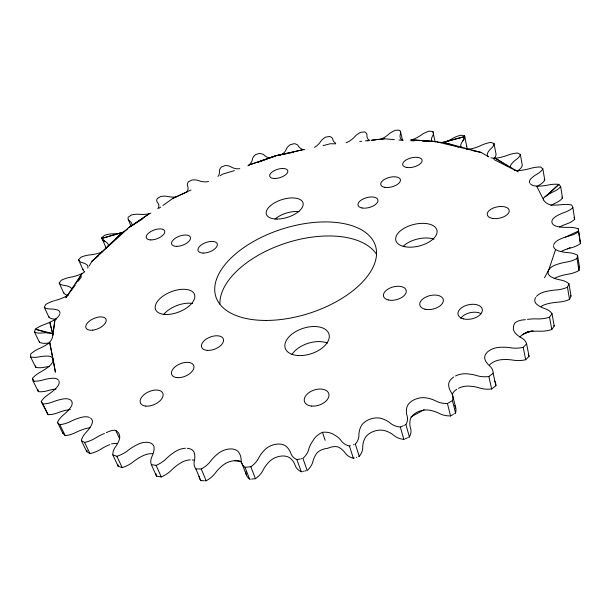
<?xml version="1.0" encoding="UTF-8"?>
<svg xmlns="http://www.w3.org/2000/svg" width="611" height="611" viewBox="0 0 611 611"><rect width="100%" height="100%" fill="white"/><g stroke="black" fill="none" stroke-linecap="round" stroke-linejoin="round"><path stroke-width="0.92" d="M49.552 366.577A30.16 15.733 -26.1 0 0 44.145 367.295A17.536 8.921 -25.2 0 1 35.652 367.211L35.698 365.798M35.652 367.211L30.55 356.839L30.687 354.029A17.91 9.081 -25.3 0 1 39.387 348.484A28.732 14.114 -25 0 0 48.437 343.504A11.701 7.149 -35.2 0 0 52.752 335.447L54.982 319.492L52.913 334.744L49.797 322.287L52.813 334.164M553.558 245.698A12.571 6.813 -9.2 0 0 555.605 249.517L558.217 250.8A31.673 16.948 -8.9 0 0 568.154 252.649A19.575 10.861 -9.1 0 1 577.586 255.299L579.503 267.328L578.945 270.505A19.201 10.654 -8.9 0 1 568.337 274.14A32.986 18.949 -8.5 0 0 557.392 277.027A12.839 7.294 -8.9 0 0 554.162 278.639M577.586 255.299L577.013 258.453L578.945 270.505M49.705 343.061A29.175 14.801 -25.5 0 0 46.833 343.237A16.993 8.439 -24.6 0 1 39.425 342.252L39.555 341.778M39.425 342.252L34.499 332.048L35.331 329.214A17.345 8.569 -24.7 0 1 44.343 324.494A27.808 13.35 -24.3 0 0 53.539 320.378A11.105 5.392 -24.3 0 0 59.657 314.405M544.531 277.738L548.808 269.787L555.605 249.517M462.886 140.858L464.559 135.848L461.045 135.184A15.855 7.378 -12.8 0 0 452.659 138.445A25.517 11.624 -13.5 0 1 445.564 141.813L464.719 136.559A15.672 7.24 -13.2 0 1 463.207 140.469L462.886 140.858A26.64 12.441 -12.2 0 0 460.74 145.174A10.463 4.888 -12.6 0 0 461.397 147.343M548.266 270.933A12.93 7.233 -9.1 0 0 551.305 276.936A32.635 18.063 -8.7 0 0 560.501 279.983A20.079 11.517 -9.2 0 1 568.978 283.848L571.01 296.045L569.521 299.421A19.72 11.304 -8.9 0 1 558.034 302.185A33.788 20.11 -8.7 0 0 546.455 304.102A13.159 7.729 -9 0 0 541.239 306.394M568.978 283.848L567.474 287.208L569.521 299.421M56.556 319.133A28.228 13.969 -24.9 0 0 55.25 319.102A16.482 8.012 -23.9 0 1 49.002 317.33L49.239 316.857M49.002 317.33L44.282 307.272L45.733 304.477A16.81 8.119 -24.1 0 1 53.272 301.047M75.726 283.787L77.185 281.419M78.155 279.838L82.042 273.514L65.858 297.702L75.382 284.955M89.175 265.9L92.04 261.248L122.322 232.394L101.854 238.427L101.77 237.71L104.626 235.296A15.489 7.111 -21.9 0 1 112.974 233.837A24.998 11.258 -21.1 0 0 120.245 233.142L101.854 238.427A15.336 6.996 -21.5 0 0 104.397 241.124L104.802 241.307A25.952 11.937 -22.5 0 1 108.025 244.049A10.211 4.705 -22.1 0 1 108.132 246.317M535.61 297.565A13.251 7.668 -9.2 0 0 536.794 304.347A33.513 19.216 -8.7 0 0 544.875 308.631A20.514 12.167 -9.6 0 1 552.016 313.718L554.23 326.045L551.779 329.505A20.186 11.96 -9.2 0 1 539.727 331.2A34.46 21.225 -9.4 0 0 529.852 331.658M552.016 313.718L549.549 317.17A20.323 11.876 -9.4 0 1 537.413 318.904A34.705 21.08 -9.6 0 0 527.469 319.4M68.172 295.319A16.016 7.645 -23.1 0 1 63.712 292.952L63.88 292.73M63.712 292.952L59.198 283.03L61.192 280.319A16.314 7.729 -23.4 0 1 70.196 277.279A26.204 12.113 -22.7 0 0 79.071 274.866A10.479 4.896 -22.8 0 0 84.639 271.819M78.185 281.205L81.546 276.699M84.532 271.628A15.603 7.332 -22.4 0 1 82.882 269.543L83.279 269.107M82.882 269.543L78.582 259.736L81.042 257.155A15.878 7.393 -22.6 0 1 89.779 254.917A25.547 11.64 -21.9 0 0 95.362 254.046M115.685 239.222L122.322 232.394M525.483 319.721A13.862 7.072 2.3 0 0 515.027 322.791A13.824 10.311 -12.3 0 0 514.584 332.17A34.285 20.369 -9.1 0 0 521.175 337.662A20.873 12.778 -10.5 0 1 526.621 343.917L529.073 356.328L525.689 359.742A20.575 12.594 -9.8 0 1 513.477 360.185A34.98 22.233 -10.5 0 0 501.746 359.658A13.641 8.539 -10.6 0 0 489.419 365.103M526.621 343.917L523.207 347.331A20.721 12.51 -10 0 1 510.911 347.819A35.239 22.088 -10.7 0 0 499.118 347.346A13.74 8.485 -10.7 0 0 484.966 359.398A34.919 21.454 -9.9 0 0 489.717 366.004A21.141 13.312 -11.8 0 1 493.146 373.29L495.895 385.732L491.641 388.97A20.881 13.167 -10.9 0 1 479.734 388.016A35.339 23.065 -12.3 0 0 468.599 386.099A13.801 8.875 -12 0 0 458.456 388.298M547.739 194.932L558.889 184.385L560.654 186.576L562.502 197.979A17.513 8.898 -10.2 0 1 555.689 202.974A30.122 15.687 -9.3 0 0 550.901 205.533M127.485 228.82L92.04 261.248L98.417 255.734M559.607 227.04A31.115 16.711 -8.8 0 1 566.512 224A18.078 9.44 -9.6 0 0 574.699 219.265L572.866 207.633L571.789 205.075A18.46 9.616 -9.6 0 0 561.478 204.67A29.664 14.947 -9.8 0 1 551.053 204.983A12.075 7.691 -1 0 1 543.653 199.957A12.09 4.017 -6.5 0 1 544.974 196.803L558.889 184.385A17.879 9.05 -10.1 0 0 548.586 184.95A28.686 14.084 -10.5 0 1 538.344 186.164A11.449 5.69 -10.5 0 1 530.447 183.957M106.039 248.501A15.252 7.072 -21.6 0 1 105.94 248.158L106.093 247.226M493.146 373.29L488.853 376.529A21.034 13.083 -11.1 0 1 476.87 375.635A35.606 22.92 -12.4 0 0 465.674 373.772A13.9 8.814 -12.2 0 0 455.462 376.002M159.089 208.198L160.609 207.106M162.9 205.479L172.806 198.422L190.976 189.99M220.159 175.716L222.572 174.173L234.425 170.584M142.928 218.7L128.531 227.743A10.188 4.735 -34.8 0 1 120.947 233.005M454.737 405.452A21.164 13.809 -13.5 0 1 455.554 413.021L454.721 413.51M453.721 377.002A13.9 8.814 -12.2 0 0 448.634 384.922A35.385 22.408 -11.3 0 0 451.277 392.468A21.324 13.717 -13.6 0 1 452.453 400.595L447.42 403.52A21.255 13.549 -12.7 0 1 436.246 401.16A35.828 23.485 -14.6 0 0 426.111 397.883A14.007 9.058 -14.1 0 0 406.766 407.644A35.705 23.157 -13.2 0 0 407.117 415.9A21.423 13.969 -15.8 0 1 405.925 424.592L409.401 436.949L408.484 437.361M453.477 414.243L453.897 413.998M544.974 196.803L546.035 196.184A30.313 15.55 -9.5 0 1 553.787 191.564A17.62 8.814 -10.4 0 0 560.654 186.576M452.644 414.732L450.559 415.938A21.095 13.641 -12.6 0 1 439.446 413.517A35.56 23.638 -14.5 0 0 429.373 410.18A13.9 9.112 -14 0 0 410.18 419.917A35.43 23.302 -13 0 0 410.561 428.219A21.263 14.053 -15.7 0 1 409.401 436.949M410.951 416.923L424.149 409.729M522.306 334.805L529.111 331.368M567.451 248.883L570.04 247.676M565.511 237.053L578.525 231.004L578.296 228.842A19.033 10.219 -9.2 0 0 568.268 227.361A30.672 15.901 -9.3 0 1 557.927 226.643A12.205 6.408 -9.5 0 1 555.62 216.607A31.314 16.566 -9 0 1 564.617 212.368A18.193 9.348 -9.8 0 0 572.866 207.633M172.806 198.422L187.279 191.816M405.46 424.798L405.925 424.592M404.062 425.416L404.528 425.21M407.56 437.774L405.246 438.805M403.13 425.829L400.327 427.058A21.385 13.877 -14.7 0 1 390.444 423.247A35.919 23.737 -17.2 0 0 381.829 418.604A14.053 9.188 -16.4 0 0 360.91 426.539A35.873 23.615 -15.5 0 0 358.924 435.215A21.446 14.022 -18.2 0 1 355.373 444.151L359.245 456.402L358.756 456.562M359.245 456.402A21.278 14.114 -18.2 0 0 362.743 447.443A35.598 23.768 -15.4 0 1 364.683 438.729A13.946 9.241 -16.4 0 1 385.442 430.839A35.644 23.882 -17.2 0 1 394.019 435.536A21.225 13.969 -14.7 0 0 403.848 439.408L404.314 439.21M258.14 162.343L275.752 155.729A9.753 3.498 -5.4 0 0 283.344 153.498A23.951 10.555 -17.6 0 0 286.376 149.084A14.595 6.492 -16.7 0 1 290.332 144.647L294.342 143.661A14.565 6.469 -17.1 0 1 298.474 146.113A24.142 10.685 -16.2 0 0 301.689 149.008A9.577 4.262 -16.5 0 0 304.805 149.687M524.039 333.675L531.898 330.811M529.508 331.452L525.911 332.72L533.128 330.856M273.041 156.851L248.944 165.023L275.752 155.729L303.614 149.573L278.708 155.255M354.876 444.312L355.373 444.151M353.395 444.793L353.891 444.632M356.312 457.356L356.801 457.204M350.439 445.74L349.446 446.053A21.438 14.022 -17.1 0 1 341.289 440.89A35.881 23.63 -19.8 0 0 334.553 435.017A14.374 10.425 -3.9 0 0 322.463 432.305A14.404 9.99 -34.8 0 0 312.916 440.768A35.919 23.737 -18.1 0 0 308.677 449.551A21.393 13.885 -20.6 0 1 302.926 458.395L307.188 470.508A21.232 13.977 -20.6 0 0 312.87 461.641A35.644 23.882 -18.1 0 1 317.048 452.835A14.252 8.447 -4.6 0 1 327.794 448.253A14.274 8.027 -31.3 0 1 338.525 447.137A35.606 23.776 -19.8 0 1 345.238 453.072A21.278 14.114 -17.1 0 0 353.372 458.296L354.349 457.983M54.058 300.818L54.83 300.604M410.118 140.186A9.982 4.537 -14.1 0 0 414.518 138.789A24.975 11.242 -14.3 0 0 421.46 134.84A15.474 7.095 -13.6 0 1 429.067 131.174L432.809 131.472A15.321 6.988 -13.9 0 1 432.695 135.764A25.922 11.915 -13 0 0 431.488 140.232A10.448 2.94 -18.2 0 0 433.329 141.477L411.638 139.82L435.506 141.515A10.402 5.125 0 0 0 443.288 142.287L464.719 136.559M323.097 145.632L330.36 143.73L335.523 143.837M97.531 253.512L96.08 253.886M301.422 458.716L301.926 458.609M306.195 470.722L304.706 471.035M300.429 458.93L296.931 459.648A21.423 13.969 -19.5 0 1 290.821 453.309A35.713 23.18 -22.1 0 0 286.231 446.412A14.007 9.066 -21.2 0 0 264.777 449.772A35.835 23.508 -20.7 0 0 258.499 458.326A21.263 13.572 -22.6 0 1 250.838 466.751L245.019 467.316A21.332 13.732 -21.7 0 1 241.169 460.045A35.407 22.447 -24.1 0 0 238.855 452.392A13.908 8.829 -23.1 0 0 218.44 453.278A35.621 22.951 -22.9 0 0 210.459 461.313A21.041 13.106 -24.2 0 1 201.271 469.027L195.871 468.904A21.156 13.335 -23.6 0 1 194.336 460.992A34.942 21.5 -25.4 0 0 194.29 452.873A13.748 8.501 -24.6 0 0 187.272 448.283M303.224 471.341L303.72 471.241M302.231 471.547L301.238 471.745A21.263 14.061 -19.6 0 1 295.144 465.353A35.446 23.333 -22.3 0 0 290.546 458.403A13.9 9.119 -21.3 0 0 269.23 461.695A35.56 23.653 -20.8 0 0 263.036 470.264A21.102 13.656 -22.8 0 1 255.459 478.703L252.083 479.032M287.735 153.414L275.752 155.729A9.753 3.307 -28.4 0 1 268.557 157.676A23.989 10.586 -17 0 1 264.387 155.301A14.549 6.454 -17.9 0 0 259.37 153.407L255.421 154.675A14.549 6.454 -17.5 0 0 252.48 159.12A23.997 10.586 -18.4 0 1 250.502 163.473A9.539 4.231 -18.1 0 1 247.906 165.764M289.576 153.056L293.265 152.345M452.247 145.067L443.288 142.287L444.854 142.073M367.303 140.782L369.197 140.561M372.038 140.225L375.834 139.782M377.728 139.56L384.357 138.789L394.37 139.629M359.772 141.5L361.666 141.286M365.447 140.874L368.288 140.561M371.121 140.247L384.357 138.789M250.64 479.161L251.121 479.116M175.945 196.971L174.609 197.078A24.241 10.746 -19.5 0 1 167.941 196.505A14.908 6.698 -20.3 0 0 160.693 196.505L157.233 198.522A14.817 6.637 -19.9 0 0 157.531 202.577A24.83 11.143 -20.8 0 1 158.86 206.304A9.814 4.414 -20.5 0 1 157.783 208.702M241.414 462.222A13.801 8.882 -23.3 0 0 223.183 465.032A35.354 23.096 -23 0 0 215.286 473.074A20.889 13.19 -24.4 0 1 206.19 480.788L204.845 480.758M203.952 480.735L200.82 480.643L195.871 468.904M411.279 140.759L414.075 140.843M422.461 141.103L435.506 141.515A10.448 2.94 -18.2 0 1 434.329 141.546M52.752 335.447A11.724 3.666 -26.7 0 0 51.057 333.201L50.026 333.163A29.359 14.664 -25.4 0 0 41.93 332.995A17.093 8.355 -24.4 0 1 34.499 332.048M234.7 460.709L240.23 461.053M398.922 140.011L401.656 140.24M434.803 141.729L435.116 141.752A15.237 7.065 -13.9 0 1 435.315 142.065M185.416 448.253A13.748 8.501 -24.6 0 0 175.678 451.346A35.255 22.126 -24.6 0 0 166.383 458.609A20.736 12.533 -25.4 0 1 156.118 465.376L151.322 464.604A20.889 12.808 -24.9 0 1 152.04 456.356A34.315 20.415 -26.3 0 0 154.14 448.062A13.534 8.111 -25.6 0 0 137.933 444.319A34.735 21.125 -25.8 0 0 127.76 450.613A20.346 11.899 -26 0 1 116.877 456.28L112.836 454.92A20.537 12.197 -25.8 0 1 115.624 446.633A33.552 19.269 -26.7 0 0 119.649 438.446A13.564 9.913 -26.5 0 0 115.762 430.434A13.587 6.354 -36.6 0 0 106.268 432.748M190.319 459.846A13.648 8.554 -24.8 0 0 180.65 462.917A34.995 22.279 -24.8 0 0 171.447 470.18A20.591 12.625 -25.5 0 1 161.281 476.939L156.508 476.145L151.322 464.604M466.453 146.266L466.903 147.045A15.588 7.317 -13.1 0 1 466.636 148.977M472.196 150.512L481.185 152.445L488.792 156.89M436.918 141.905L481.185 152.445L443.288 142.287M51.057 333.201L35.331 329.214L48.17 332.911M455.837 146.174L458.525 147.007M493.833 158.661A16.001 7.63 -12.3 0 0 496.048 154.163L493.971 143.463L490.763 142.432A16.298 7.714 -12.1 0 0 481.689 145.189A26.166 12.09 -12.7 0 1 473.09 148.381A10.463 4.888 -12.6 0 1 466.796 149.145M152.506 453.713A13.434 8.172 -25.8 0 0 143.073 455.691A34.483 21.27 -26 0 0 132.992 461.985A20.201 11.991 -26.2 0 1 122.2 467.636L118.167 466.262L112.836 454.92M493.963 159.532L518.38 171.935L495.284 158.196A10.761 5.117 -11.9 0 1 490.916 157.783M517.777 170.805A28.182 13.931 -10.6 0 1 518.304 170.416A16.459 7.996 -11.5 0 0 522.306 165.352L520.335 154.43L517.509 153.01A16.787 8.103 -11.3 0 0 507.863 155.156A26.922 12.655 -11.9 0 1 498.576 157.814L495.284 158.196L503.304 163.343M109.682 444.64A33.819 20.155 -26.7 0 0 100.96 449.123A19.743 11.334 -26.5 0 1 89.993 453.583L84.593 442.425L81.378 440.584A20.102 11.548 -26.2 0 1 85.975 432.512A32.673 18.116 -26.7 0 0 91.642 424.676A12.946 7.256 -26.3 0 0 90.558 418.039M89.993 453.583L86.785 451.712L81.378 440.584M504.907 164.374L507.313 165.917M536.916 186.584A29.137 14.763 -9.9 0 1 539.345 185.064A16.971 8.417 -10.8 0 0 544.745 179.97L542.843 168.804L540.498 166.994A17.322 8.546 -10.7 0 0 530.432 168.415A27.77 13.32 -11.2 0 1 520.58 170.408A11.09 5.384 -11.2 0 1 514.34 170.072M544.164 179.504L544.745 179.97M90.168 427.776A12.854 7.309 -26.5 0 0 86.594 428.349A33.025 19.002 -26.9 0 0 75.993 432.389A19.231 10.677 -26.5 0 1 65.224 435.62L59.817 424.676L57.48 422.445A19.605 10.891 -26.3 0 1 63.575 414.8A31.719 17.001 -26.5 0 0 70.555 407.506A12.594 6.828 -26.3 0 0 63.391 398.93A32.337 17.711 -26.7 0 0 53.004 401.839A18.796 9.967 -26 0 1 42.709 403.917L41.242 401.404A19.056 10.25 -26.2 0 1 48.513 394.355A30.718 15.947 -26.1 0 0 56.487 387.748A12.22 6.423 -25.9 0 0 58.908 380.89M65.224 435.62L62.887 433.367L57.48 422.445M101.854 238.427L104.802 241.307M561.784 197.048L562.502 197.979M70.326 409.546A12.51 6.889 -26.4 0 0 68.623 409.729A32.123 17.856 -26.9 0 0 58.305 412.616A18.674 10.051 -26.2 0 1 48.063 414.663L41.242 401.404M536.649 186.134L543.653 199.957M42.709 403.917L48.063 414.663M30.55 356.839A17.65 8.837 -25.1 0 0 39.081 356.885A30.351 15.596 -25.9 0 1 48.116 356.114A11.838 6.041 -25.5 0 1 49.247 366.172A29.71 14.985 -25.6 0 1 40.593 371.992A18.483 9.639 -25.8 0 0 32.459 378.331L34.071 381.57M32.459 378.331L33.093 381.035L38.34 391.59A18.109 9.463 -25.8 0 0 47.803 390.658A31.161 16.757 -26.6 0 1 56.006 389.008M116.877 456.28L122.2 467.636M115.762 430.434L119.198 437.881M156.118 465.376L161.281 476.939M573.989 217.539L574.699 219.265M101.77 237.71L105.856 247.432M201.271 469.027L206.19 480.788M128.257 219.364L131.082 226.398M245.019 467.316L249.678 479.245A21.171 13.824 -21.8 0 1 245.821 471.921M241.91 463.451L246.569 475.343M250.838 466.751L255.459 478.703M296.931 459.648L301.238 471.745M322.463 432.305L325.136 440.317M349.446 446.053L353.372 458.296M400.327 427.058L403.848 439.408M38.34 391.59L37.844 389.543M447.42 403.52L450.559 415.938M452.453 400.595L455.554 413.021M452.69 395.653L455.768 408.049M400.549 131.984L402.55 140.27M432.809 131.472L433.191 133.183M433.573 134.901L435.116 141.752M488.853 376.529L491.641 388.97M464.559 135.848L466.743 146.327M523.207 347.331L525.689 359.742M52.874 358.558L49.674 342.229L55.433 372.183L53.119 359.474M549.549 317.17L551.779 329.505M578.296 228.842L580.45 243.583A18.651 10.02 -9.2 0 1 570.972 247.867A32.085 17.803 -8.5 0 0 560.929 251.526M578.525 231.004L580.45 243.583M460.747 318.4A12.335 7.279 -11.9 0 1 480.849 313.512M129.647 227.147A10.227 2.918 -15.1 0 1 128.531 227.743L149.435 213.598L130.571 226.544A10.227 2.918 -15.1 0 0 132.091 224.374A25.334 11.494 -21.7 0 0 129.624 221.014A15.046 6.79 -20.7 0 1 128.173 217.233L131.365 215.011A15.168 6.881 -21.1 0 1 139.209 214.293A24.562 10.96 -20.3 0 0 146.571 214.186A9.814 4.414 -20.5 0 0 150.894 213.132M219.914 304.018A83.088 44.802 -17.7 0 1 286.887 242.781A83.088 44.802 -17.7 0 1 376.552 254.367M403.184 246.286A20.995 11.25 -13.8 0 1 433.986 239.168M274.996 219.051A19.033 9.402 -17.5 0 1 299.1 211.65M163.527 314.673A20.713 10.952 -21.5 0 1 192.656 303.514M291.989 354.464A22.775 13.465 -18.1 0 1 327.389 343.084M104.435 433.459A34.063 20.01 -26.5 0 0 95.644 437.957A19.88 11.242 -26.3 0 1 84.593 442.425M89.435 417.428A12.946 7.256 -26.3 0 0 81.332 417.359A33.254 18.857 -26.7 0 0 70.655 421.414A19.353 10.593 -26.3 0 1 59.817 424.676M58.381 380.042A12.22 6.423 -25.9 0 0 52.416 378.262A31.36 16.612 -26.4 0 0 42.602 380.065A18.223 9.379 -25.6 0 1 33.093 381.035M111.5 443.93A13.404 9.089 -13.9 0 1 117.518 443.624M86.785 451.712A19.964 11.632 -26.4 0 1 87.106 450.383M62.887 433.367A19.468 10.975 -26.5 0 1 63.177 432.718M59.916 313.428A11.105 5.392 -24.3 0 0 57.587 310.021A28.396 13.832 -24.7 0 0 50.537 309.006A16.581 7.935 -23.8 0 1 44.282 307.272M55.593 300.398A26.96 12.686 -23.5 0 0 63.956 297.343A10.777 5.125 -23.6 0 0 68.127 294.823M71.602 289.981A10.777 5.125 -23.6 0 0 70.181 287.185A27.495 13.098 -24 0 0 64.247 285.429A16.107 7.569 -23 0 1 59.198 283.03M87.724 268.084A10.479 4.896 -22.8 0 0 87.197 265.075A26.678 12.472 -23.2 0 0 82.409 262.692A15.695 7.256 -22.3 0 1 78.582 259.736M102.671 251.518A10.211 4.705 -22.1 0 1 98.264 253.313M200.82 480.643A20.995 13.419 -23.7 0 1 199.033 476.275M192.167 459.884A13.648 8.554 -24.8 0 1 193.878 460.144M156.508 476.145A20.736 12.892 -25.1 0 1 155.942 473.571M118.167 466.262A20.392 12.289 -26 0 1 118.152 464.94M528.347 354.495A20.721 12.869 -10.3 0 1 528.637 355.09M528.882 355.701A20.721 12.869 -10.3 0 1 529.073 356.328M495.345 382.402A20.988 13.404 -11.6 0 1 495.895 385.732M494.765 381.157A20.988 13.404 -11.6 0 1 495.078 381.768M452.193 394.431A13.801 8.875 -12 0 1 456.73 389.299M578.594 231.729A18.773 9.936 -9.4 0 1 569.055 236.029A32.299 17.658 -8.7 0 0 558.943 239.703A12.571 6.813 -9.2 0 0 553.787 244.614M577.013 258.453A19.331 10.563 -9.1 0 1 566.344 262.111A33.215 18.804 -8.7 0 0 555.323 265.021A12.93 7.233 -9.1 0 0 548.808 269.787M567.474 287.208A19.858 11.219 -9.1 0 1 555.903 290.004A34.025 19.957 -8.9 0 0 544.248 291.959A13.251 7.668 -9.2 0 0 536.473 296.388M579.442 240.406A18.903 10.303 -9.1 0 1 580.144 240.673M578.884 266.961A19.445 10.945 -8.9 0 1 579.503 267.328M570.506 295.594A19.942 11.609 -9 0 1 571.01 296.045M553.872 325.503A20.369 12.258 -9.4 0 1 554.23 326.045M519.816 336.997A13.656 9.18 -23.6 0 1 527.873 331.972M520.335 154.43A16.558 7.912 -11.7 0 1 516.295 159.463A28.35 13.793 -10.7 0 0 511.201 164.374A11.09 5.384 -11.2 0 0 510.781 167.765M542.843 168.804A17.07 8.34 -11 0 1 537.397 173.883A29.313 14.626 -10.1 0 0 530.959 178.725A11.449 5.69 -10.5 0 0 529.867 183.193M493.971 143.463A16.092 7.553 -12.4 0 1 491.305 148.336A27.457 13.068 -11.4 0 0 487.54 153.201A10.761 5.117 -11.9 0 0 488.052 156.286M314.459 147.327A9.577 4.262 -16.5 0 0 316.62 145.907A24.035 10.608 -16.8 0 0 320.676 141.492A14.717 6.568 -15.9 0 1 325.61 137.139L329.635 136.452A14.656 6.53 -16.3 0 1 332.812 139.43A24.417 10.868 -15.4 0 0 335.011 142.791A9.669 4.323 -15.7 0 0 335.737 143.234M346.078 142.707A9.669 4.323 -15.7 0 0 349.882 140.836A24.226 10.738 -15.9 0 0 354.938 136.497A14.901 6.698 -15.1 0 1 360.811 132.297L364.798 131.923A14.809 6.629 -15.5 0 1 366.951 135.382A24.807 11.128 -14.6 0 0 368.074 139.171A9.807 4.414 -14.9 0 0 369.411 140.148M380.011 139.606A9.807 4.414 -14.9 0 0 382.677 138.422A24.539 10.952 -15.1 0 0 388.703 134.237A15.153 6.874 -14.4 0 1 395.47 130.258L399.357 130.212A15.031 6.782 -14.7 0 1 400.419 134.114A25.311 11.479 -13.8 0 0 400.411 138.269A9.982 4.537 -14.1 0 0 403.214 140.232M186.951 191.602A9.677 4.323 -19.7 0 0 187.821 190.021A24.432 10.876 -20 0 0 187.615 186.011A14.656 6.53 -19.1 0 1 188.44 181.75L192.106 179.97A14.725 6.576 -19.5 0 1 198.69 180.635A24.035 10.616 -18.7 0 0 204.586 181.857A9.585 4.262 -18.9 0 0 208.58 181.513M218.005 176.48A9.585 4.262 -18.9 0 0 218.524 175.693A24.157 10.693 -19.2 0 0 219.418 171.477A14.572 6.469 -18.3 0 1 221.319 167.086L225.146 165.558A14.603 6.492 -18.7 0 1 230.981 166.856A23.959 10.563 -17.9 0 0 236.045 168.674A9.539 4.231 -18.1 0 0 239.795 168.682M388.275 299.955A11.708 6.591 -14.7 0 0 406.262 291.89A11.708 6.591 -14.7 0 0 390.047 288.018A11.708 6.591 -14.7 0 0 388.275 299.955M362.056 207.992A10.295 5.094 -15.3 0 0 377.942 201.134A10.295 5.094 -15.3 0 0 363.957 198.59A10.295 5.094 -15.3 0 0 362.056 207.992M203.066 253.069A10.196 5.01 -19.8 0 0 217.379 244.484A10.196 5.01 -19.8 0 0 202.493 244.148A10.196 5.01 -19.8 0 0 203.066 253.069M207.343 350.37A11.594 6.446 -21.1 0 0 223.557 340.006A11.594 6.446 -21.1 0 0 206.602 338.868A11.594 6.446 -21.1 0 0 207.343 350.37M266.274 320.439A83.76 44.259 -17.7 0 0 375.62 246.34A83.76 44.259 -17.7 0 0 245.003 246.768A83.76 44.259 -17.7 0 0 266.274 320.439M404.818 246.729A21.171 11.113 -13.9 0 0 437.048 232.386A21.171 11.113 -13.9 0 0 407.254 226.681A21.171 11.113 -13.9 0 0 404.818 246.729M277.043 219.059A19.178 9.28 -17.5 0 0 303.094 203.219A19.178 9.28 -17.5 0 0 273.904 203.219A19.178 9.28 -17.5 0 0 277.043 219.059M165.382 314.474A20.881 10.822 -21.3 0 0 194.84 296.228A20.881 10.822 -21.3 0 0 164.787 294.922A20.881 10.822 -21.3 0 0 165.382 314.474M298.29 355.549A22.981 13.32 -18.1 0 0 329.161 334.836A22.981 13.32 -18.1 0 0 293.784 332.804A22.981 13.32 -18.1 0 0 298.29 355.549M492.558 218.402A11.166 5.774 -11.5 0 0 509.23 211.024A11.166 5.774 -11.5 0 0 492.894 208.206A11.166 5.774 -11.5 0 0 492.558 218.402M384.877 187.363A10.127 4.903 -14.6 0 0 400.419 180.68A10.127 4.903 -14.6 0 0 386.473 178.381A10.127 4.903 -14.6 0 0 384.877 187.363M406.873 167.483A9.967 4.72 -14 0 0 422.094 160.968A9.967 4.72 -14 0 0 408.194 158.891A9.967 4.72 -14 0 0 406.873 167.483M274.897 178.488A9.448 4.33 -17.4 0 0 287.827 170.897A9.448 4.33 -17.4 0 0 273.529 171.065A9.448 4.33 -17.4 0 0 274.897 178.488M176.38 246.363A9.99 4.796 -20.3 0 0 190.54 237.992A9.99 4.796 -20.3 0 0 176.144 237.71A9.99 4.796 -20.3 0 0 176.38 246.363M150.787 239.924A9.807 4.598 -20.7 0 0 164.794 231.76A9.807 4.598 -20.7 0 0 150.871 231.523A9.807 4.598 -20.7 0 0 150.787 239.924M92.841 330.131A10.906 5.522 -23.5 0 0 105.993 319.225A10.906 5.522 -23.5 0 0 89.107 321.325A10.906 5.522 -23.5 0 0 92.841 330.131M177.243 377.636A11.884 6.706 -22.4 0 0 193.993 366.875A11.884 6.706 -22.4 0 0 176.915 365.485A11.884 6.706 -22.4 0 0 177.243 377.636M145.808 406.101A12.197 6.965 -23.9 0 0 163.137 394.912A12.197 6.965 -23.9 0 0 145.945 393.263A12.197 6.965 -23.9 0 0 145.808 406.101M311.702 406.078A12.793 7.943 -18.5 0 0 328.917 394.202A12.793 7.943 -18.5 0 0 309.197 392.468A12.793 7.943 -18.5 0 0 311.702 406.078M425.019 309.197A12.029 6.904 -13.4 0 0 443.349 300.902A12.029 6.904 -13.4 0 0 426.318 296.831A12.029 6.904 -13.4 0 0 425.019 309.197M463.673 318.927A12.388 7.24 -12 0 0 482.362 310.388A12.388 7.24 -12 0 0 464.436 306.103A12.388 7.24 -12 0 0 463.673 318.927"/></g></svg>
